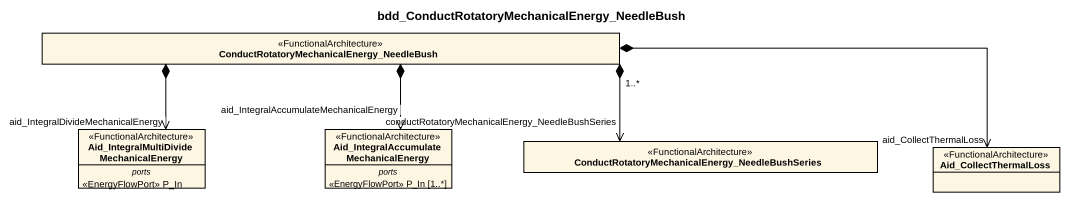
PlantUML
@startuml
title bdd_ConductRotatoryMechanicalEnergy_NeedleBush
hide circle
hide empty members
class "ConductRotatoryMechanicalEnergy_NeedleBush" as ConductRotatoryMechanicalEne <<FunctionalArchitecture>>
class "Aid_IntegralMultiDivideMechanicalEnergy" as Aid_IntegralMultiDivideMecha <<FunctionalArchitecture>> {
  -- ports --
  <<EnergyFlowPort>> P_In
}
class "Aid_IntegralAccumulateMechanicalEnergy" as Aid_IntegralAccumulateMechan <<FunctionalArchitecture>> {
  -- ports --
  <<EnergyFlowPort>> P_In [1..*]
}
class "ConductRotatoryMechanicalEnergy_NeedleBushSeries" as ConductRotatoryMechanicalEne_2 <<FunctionalArchitecture>>
class Aid_CollectThermalLoss <<FunctionalArchitecture>>
ConductRotatoryMechanicalEne *-left-> "aid_IntegralDivideMechanicalEnergy" Aid_IntegralMultiDivideMecha
ConductRotatoryMechanicalEne *--> "aid_IntegralAccumulateMechanicalEnergy" Aid_IntegralAccumulateMechan
ConductRotatoryMechanicalEne "1..*" *-right-> "conductRotatoryMechanicalEnergy_NeedleBushSeries" ConductRotatoryMechanicalEne_2
ConductRotatoryMechanicalEne *-right-> "aid_CollectThermalLoss" Aid_CollectThermalLoss
@enduml
